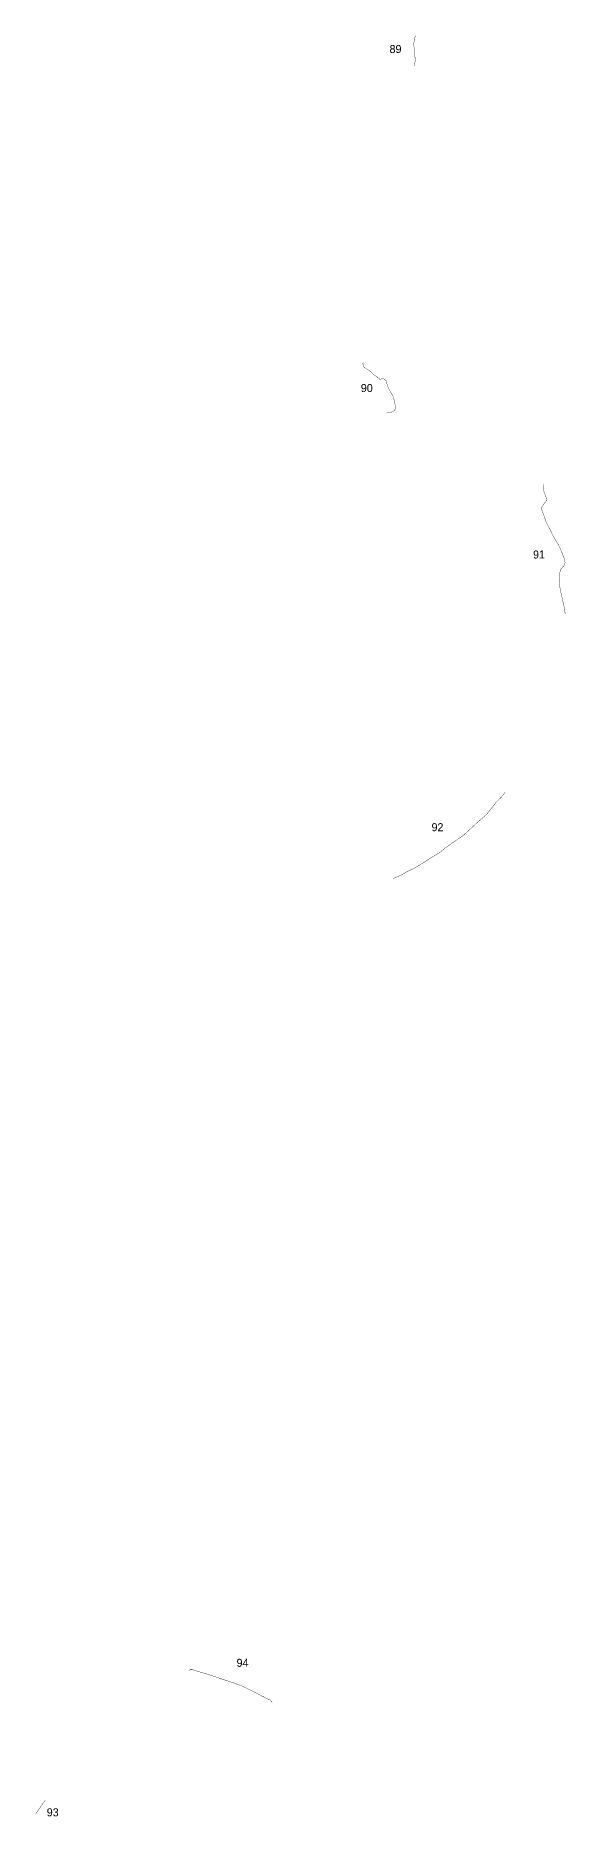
# Model space of a CAD drawing. Header units: metres. Extents: x 254121 to 340592, y 1776947 to 2227325.
# Drawn here: x 267859 to 272488, y 2096015 to 2111594 of the extents above; entities that cross this region are included whole.
import ezdxf

# ---------------------------------------------------------------- set-up
doc = ezdxf.new("R2010")
doc.units = ezdxf.units.M
doc.layers.add('NATURALLY PROTECTED', color=3, linetype='Continuous')

msp = doc.modelspace()

# ---------------------------------------------------------------- linework, layer by layer
at = {"layer": 'NATURALLY PROTECTED', "const_width": 3, "flags": 128}
for points in [[(271179, 2111593), (271176, 2111587), (271168, 2111558), (271163, 2111518), (271174, 2111430), (271175, 2111367), (271167, 2111329)], [(270721, 2108735), (270719, 2108723), (270722, 2108713), (270726, 2108698), (270739, 2108687), (270770, 2108666), (270786, 2108655), (270808, 2108633), (270824, 2108620), (270842, 2108610), (270852, 2108600), (270866, 2108589), (270876, 2108589), (270890, 2108593), (270904, 2108590), (270919, 2108579), (270925, 2108567), (270933, 2108532), (270960, 2108478), (270979, 2108447), (270990, 2108415), (271001, 2108363), (271001, 2108363), (271002, 2108332), (270998, 2108318), (270990, 2108312), (270973, 2108302), (270960, 2108297), (270942, 2108296), (270926, 2108292)], [(272298, 2107669), (272297, 2107649), (272302, 2107603), (272329, 2107532), (272310, 2107509), (272299, 2107494), (272284, 2107473), (272281, 2107455), (272285, 2107437), (272297, 2107410), (272316, 2107350), (272337, 2107306), (272354, 2107275), (272380, 2107220), (272426, 2107142), (272446, 2107103), (272482, 2107012), (272486, 2106985), (272481, 2106963), (272478, 2106958), (272448, 2106924), (272434, 2106876), (272437, 2106794), (272445, 2106741), (272472, 2106623), (272482, 2106575), (272487, 2106534)], [(271963, 2104977), (271930, 2104933), (271886, 2104891), (271800, 2104780), (271722, 2104713), (271628, 2104626), (271599, 2104599), (271501, 2104532), (271424, 2104476), (271391, 2104448), (271306, 2104397), (271243, 2104355), (271164, 2104308), (271109, 2104283), (271060, 2104254), (270986, 2104221), (270983, 2104220)], [(269199, 2097291), (269200, 2097292), (269212, 2097299), (269229, 2097299), (269402, 2097246), (269493, 2097215), (269581, 2097186), (269662, 2097156), (269696, 2097141), (269736, 2097121), (269885, 2097043), (269908, 2097034), (269928, 2097010)], [(267860, 2096037), (267884, 2096074), (267940, 2096153), (267945, 2096158)]]:
    msp.add_lwpolyline(points, dxfattribs=at)

# ---------------------------------------------------------------- texts
at = {"char_height": 70, "attachment_point": 1}
for s, insert in [('89', (270952, 2111512)), ('90', (270701, 2108546)), ('91', (272206, 2107090)), ('92', (271319, 2104704)), ('94', (269615, 2097394)), ('93', (267956, 2096086))]:
    msp.add_mtext_dynamic_manual_height_columns(s, width=95.17, gutter_width=1, heights=[0], dxfattribs=dict(at, insert=insert))

doc.saveas('drawing.dxf')
